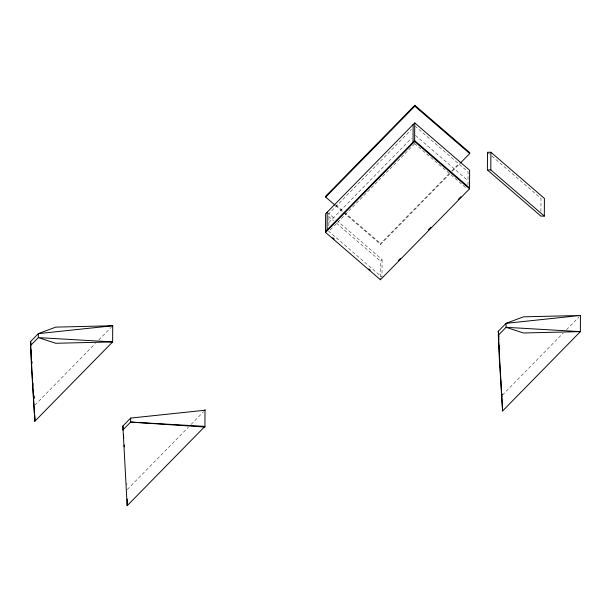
<?xml version="1.0" encoding="UTF-8"?>
<svg xmlns="http://www.w3.org/2000/svg" width="611" height="611" viewBox="0 0 611 611"><rect width="100%" height="100%" fill="white"/><g stroke="black" fill="none" stroke-linecap="round" stroke-linejoin="round"><path stroke-width="0.46" stroke-dasharray="3.06 2.29" d="M328.84 225.772L328.909 213.682L411.539 129.395M380.424 276.966L380.508 261.149L382.081 259.545L338.028 221.541M343.756 212.674L380.592 244.446L380.6 243.529L449.1 173.661M382.081 259.545L381.99 277.218L328.542 231.118M467.98 184.889L468.049 171.867L415.32 126.385M502.677 396.692L502.563 392.888L502.685 394.798L563.166 333.102M540.934 211.475L541.002 198.453L490.335 154.759M34.942 405.085L95.423 343.39M98.745 340.006L111.378 327.122M328.863 222.519L411.493 138.231M330.146 229.996L414.777 143.669M127.248 489.556L188.402 427.181M191.06 424.469L203.684 411.593M451.758 170.95L459.739 162.809M380.592 244.446L449.757 173.898M452.423 171.187L459.732 163.725M566.489 329.711L579.121 316.834M487.486 152.292L489.625 154.14M415.541 135.451L468.003 180.703M414.51 143.44L466.506 188.287M335.821 204.906L343.764 211.765M344.489 212.384L380.6 243.529M335.813 205.823L343.038 212.055M327.19 212.2L335.134 219.051M328.504 216.302L333.56 220.663M336.447 223.152L380.508 261.149M126.79 482.919L126.92 484.813M34.353 396.554L34.483 398.448M501.791 380.508L501.914 382.417M33.574 383.181L33.75 386.037M34.346 395.561L34.522 398.418"/><path stroke-width="0.92" d="M34.888 415.541L34.858 421.239L112.623 341.923L112.707 325.762L55.769 327.122L38.348 333.621L30.573 341.549L31.535 367.914L34.858 421.239L30.55 345.536L38.325 337.608L38.348 333.621L112.707 325.762M122.857 430.007L130.639 422.071L204.929 426.386L127.164 505.709L122.88 426.02L130.655 418.084L205.013 410.233M127.164 505.709L127.203 499.057M130.655 418.084L130.639 422.071L204.929 427.043L205.021 409.584M325.518 232.394L325.617 213.804L414.732 122.91L469.622 170.255L469.523 188.845L380.409 279.739L325.518 232.394L414.632 141.5L414.732 122.91M335.095 205.204L325.701 197.101L325.709 196.184L414.823 105.291L469.714 152.635L469.714 153.552L460.396 163.045M327.099 229.873L327.19 212.2M380.409 279.739L380.416 278.822M413.059 142.195L413.151 124.522M325.701 197.101L414.816 106.207L414.823 105.291M487.395 169.965L487.486 152.292L490.893 152.261L544.409 198.422L544.317 216.095L540.911 216.126L487.395 169.965L490.801 169.934L544.317 216.095M490.801 169.934L490.893 152.261M580.45 315.475L580.366 331.628L502.601 410.951L499.279 357.618L498.316 331.261L506.091 323.326L523.512 316.826L580.45 315.475L506.091 323.326L506.068 327.313L498.293 335.248L502.601 410.951M325.526 231.477L414.64 140.583L469.531 187.928M398.372 260.507L400.365 258.476M428.296 229.988L430.961 227.269M458.227 199.461L460.885 196.75M414.816 106.207L469.714 153.552M414.632 141.5L469.523 188.845M332.743 237.71L334.186 238.954M368.861 268.855L370.304 270.1M498.889 336.829L498.316 331.261L498.904 339.792M30.855 344.337L30.573 341.549L30.833 345.345M499.294 345.482L499.485 348.331M122.88 426.02L123.139 429.816M123.468 434.551L123.728 438.347M124.186 444.984L124.316 446.878M31.161 350.088L31.482 354.831M31.94 361.468L32.07 363.362M112.623 341.923L55.685 343.275L38.325 337.608L112.623 341.923M580.366 331.628L523.428 332.987L506.068 327.313L580.366 331.628"/></g></svg>
